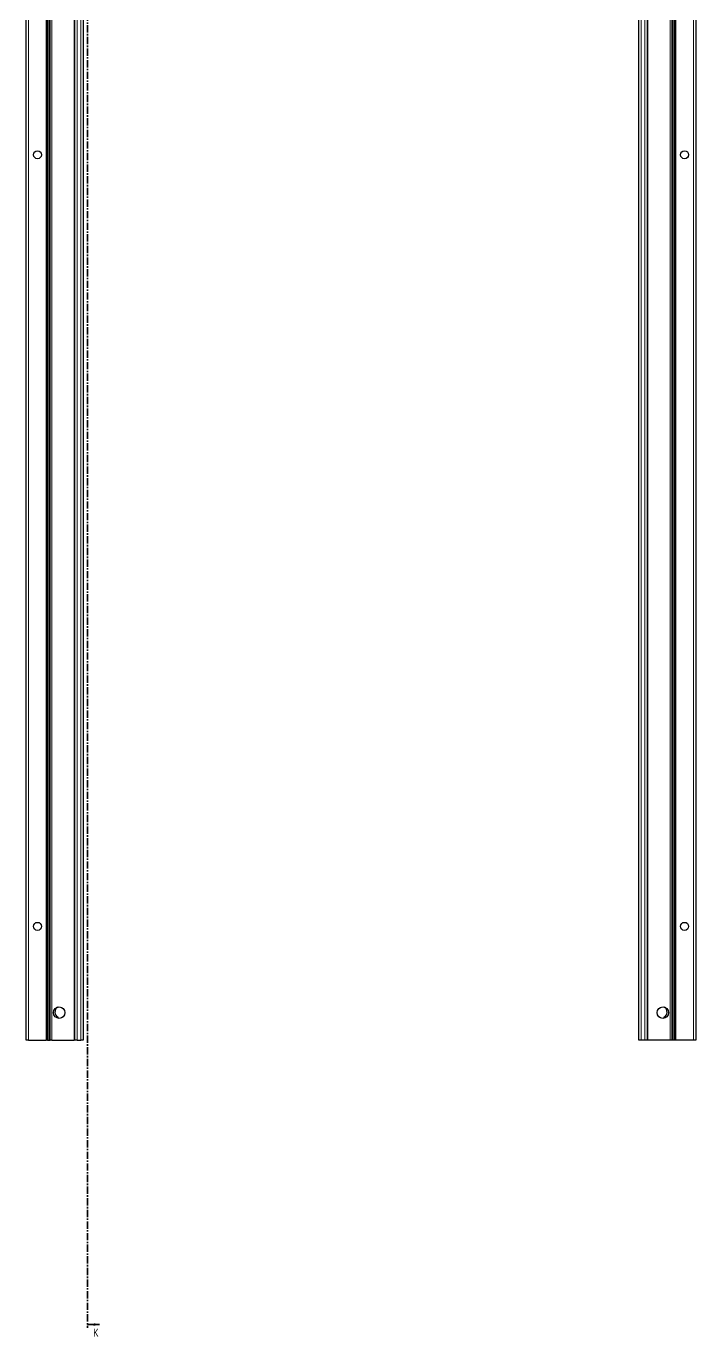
# Model space of a CAD drawing. Header units: millimetres. Extents: x -250 to 5625, y -1847 to 1592.
# Drawn here: x 2080 to 2665, y -1266 to -119 of the extents above; entities that cross this region are included whole.
import ezdxf

# ---------------------------------------------------------------- set-up
doc = ezdxf.new("R2010")
doc.units = ezdxf.units.MM
doc.linetypes.add('CENTER', pattern=[10.16, 6.35, -1.27, 1.27, -1.27])
doc.styles.add('SLDTEXTSTYLE0', font='TXT', dxfattribs={"width": 0.75})

msp = doc.modelspace()

# ---------------------------------------------------------------- linework, layer by layer
at = {"color": 7, "linetype": 'CENTER', "lineweight": 35}
msp.add_line((2133.49, 1344.64), (2133.49, -1258.12), dxfattribs=at)
at = {"color": 7, "linetype": 'Continuous', "lineweight": 25}
for p, q in [((2080.06, -1006.24), (2080.06, 1092.76)), ((2099.85, 1092.76), (2099.85, -1006.24)), ((2099.88, 1092.76), (2099.88, -1006.24)), ((2122.56, -1006.24), (2122.56, 1092.76)), ((2129.76, 1092.76), (2129.76, -1006.24)), ((2615.76, -1006.24), (2615.76, 1092.76)), ((2622.96, 1092.76), (2622.96, -1006.24)), ((2645.63, -1006.24), (2645.63, 1092.76)), ((2645.66, -1006.24), (2645.66, 1092.76)), ((2665.46, 1092.76), (2665.46, -1006.24)), ((2098.06, -130.99), (2098.06, -82.49)), ((2647.46, -82.49), (2647.46, -130.99)), ((2098.12, -131.1), (2098.06, -130.99)), ((2098.06, -130.99), (2098.06, -132.49)), ((2098.06, -132.49), (2098.12, -132.39)), ((2098.06, -180.99), (2098.06, -132.49)), ((2098.12, -132.39), (2098.12, -131.1)), ((2647.46, -130.99), (2647.39, -131.1)), ((2647.39, -131.1), (2647.39, -132.39)), ((2647.39, -132.39), (2647.46, -132.49)), ((2647.46, -132.49), (2647.46, -130.99)), ((2647.46, -132.49), (2647.46, -180.99)), ((2098.12, -181.1), (2098.06, -180.99)), ((2098.06, -180.99), (2098.06, -182.49)), ((2098.06, -182.49), (2098.12, -182.39)), ((2098.06, -230.99), (2098.06, -182.49)), ((2098.12, -182.39), (2098.12, -181.1)), ((2647.46, -180.99), (2647.39, -181.1)), ((2647.39, -181.1), (2647.39, -182.39)), ((2647.39, -182.39), (2647.46, -182.49)), ((2647.46, -182.49), (2647.46, -180.99)), ((2647.46, -182.49), (2647.46, -230.99)), ((2098.12, -231.1), (2098.06, -230.99)), ((2098.06, -230.99), (2098.06, -232.49)), ((2098.06, -232.49), (2098.12, -232.39)), ((2098.06, -280.99), (2098.06, -232.49)), ((2098.12, -232.39), (2098.12, -231.1)), ((2647.46, -230.99), (2647.39, -231.1)), ((2647.39, -231.1), (2647.39, -232.39)), ((2647.39, -232.39), (2647.46, -232.49)), ((2647.46, -232.49), (2647.46, -230.99)), ((2647.46, -232.49), (2647.46, -280.99)), ((2098.12, -281.1), (2098.06, -280.99)), ((2098.06, -280.99), (2098.06, -282.49)), ((2098.06, -282.49), (2098.12, -282.39)), ((2098.06, -330.99), (2098.06, -282.49)), ((2098.12, -282.39), (2098.12, -281.1)), ((2647.46, -280.99), (2647.39, -281.1)), ((2647.39, -281.1), (2647.39, -282.39)), ((2647.39, -282.39), (2647.46, -282.49)), ((2647.46, -282.49), (2647.46, -280.99)), ((2647.46, -282.49), (2647.46, -330.99)), ((2098.12, -331.1), (2098.06, -330.99)), ((2098.06, -330.99), (2098.06, -332.49)), ((2098.06, -332.49), (2098.12, -332.39)), ((2098.06, -380.99), (2098.06, -332.49)), ((2098.12, -332.39), (2098.12, -331.1)), ((2647.46, -330.99), (2647.39, -331.1)), ((2647.39, -331.1), (2647.39, -332.39)), ((2647.39, -332.39), (2647.46, -332.49)), ((2647.46, -332.49), (2647.46, -330.99)), ((2647.46, -332.49), (2647.46, -380.99)), ((2098.12, -381.1), (2098.06, -380.99)), ((2098.06, -380.99), (2098.06, -382.49)), ((2098.06, -382.49), (2098.12, -382.39)), ((2098.06, -430.99), (2098.06, -382.49)), ((2098.12, -382.39), (2098.12, -381.1)), ((2647.46, -380.99), (2647.39, -381.1)), ((2647.39, -381.1), (2647.39, -382.39)), ((2647.39, -382.39), (2647.46, -382.49)), ((2647.46, -382.49), (2647.46, -380.99)), ((2647.46, -382.49), (2647.46, -430.99)), ((2098.12, -431.1), (2098.06, -430.99)), ((2098.06, -430.99), (2098.06, -432.49)), ((2098.06, -432.49), (2098.12, -432.39)), ((2098.06, -480.99), (2098.06, -432.49)), ((2098.12, -432.39), (2098.12, -431.1)), ((2647.46, -430.99), (2647.39, -431.1)), ((2647.39, -431.1), (2647.39, -432.39)), ((2647.39, -432.39), (2647.46, -432.49)), ((2647.46, -432.49), (2647.46, -430.99)), ((2647.46, -432.49), (2647.46, -480.99)), ((2098.12, -481.1), (2098.06, -480.99)), ((2098.06, -480.99), (2098.06, -482.49)), ((2098.12, -482.39), (2098.12, -481.1)), ((2647.46, -480.99), (2647.39, -481.1)), ((2647.39, -481.1), (2647.39, -482.39)), ((2647.46, -482.49), (2647.46, -480.99)), ((2098.06, -482.49), (2098.12, -482.39)), ((2098.06, -530.99), (2098.06, -482.49)), ((2647.39, -482.39), (2647.46, -482.49)), ((2647.46, -482.49), (2647.46, -530.99)), ((2098.12, -531.1), (2098.06, -530.99)), ((2098.06, -530.99), (2098.06, -532.49)), ((2098.06, -532.49), (2098.12, -532.39)), ((2098.06, -580.99), (2098.06, -532.49)), ((2098.12, -532.39), (2098.12, -531.1)), ((2647.46, -530.99), (2647.39, -531.1)), ((2647.39, -531.1), (2647.39, -532.39)), ((2647.39, -532.39), (2647.46, -532.49)), ((2647.46, -532.49), (2647.46, -530.99)), ((2647.46, -532.49), (2647.46, -580.99)), ((2098.12, -581.1), (2098.06, -580.99)), ((2098.06, -580.99), (2098.06, -582.49)), ((2098.06, -582.49), (2098.12, -582.39)), ((2098.06, -630.99), (2098.06, -582.49)), ((2098.12, -582.39), (2098.12, -581.1)), ((2647.46, -580.99), (2647.39, -581.1)), ((2647.39, -581.1), (2647.39, -582.39)), ((2647.39, -582.39), (2647.46, -582.49)), ((2647.46, -582.49), (2647.46, -580.99)), ((2647.46, -582.49), (2647.46, -630.99)), ((2098.12, -631.1), (2098.06, -630.99)), ((2098.06, -630.99), (2098.06, -632.49)), ((2098.06, -632.49), (2098.12, -632.39)), ((2098.06, -680.99), (2098.06, -632.49)), ((2098.12, -632.39), (2098.12, -631.1)), ((2647.46, -630.99), (2647.39, -631.1)), ((2647.39, -631.1), (2647.39, -632.39)), ((2647.39, -632.39), (2647.46, -632.49)), ((2647.46, -632.49), (2647.46, -630.99)), ((2647.46, -632.49), (2647.46, -680.99)), ((2098.12, -681.1), (2098.06, -680.99)), ((2098.06, -680.99), (2098.06, -682.49)), ((2098.06, -682.49), (2098.12, -682.39)), ((2098.06, -730.99), (2098.06, -682.49)), ((2098.12, -682.39), (2098.12, -681.1)), ((2647.46, -680.99), (2647.39, -681.1)), ((2647.39, -681.1), (2647.39, -682.39)), ((2647.39, -682.39), (2647.46, -682.49)), ((2647.46, -682.49), (2647.46, -680.99)), ((2647.46, -682.49), (2647.46, -730.99)), ((2098.12, -731.1), (2098.06, -730.99)), ((2098.06, -730.99), (2098.06, -732.49)), ((2098.06, -732.49), (2098.12, -732.39)), ((2098.06, -780.99), (2098.06, -732.49)), ((2098.12, -732.39), (2098.12, -731.1)), ((2647.46, -730.99), (2647.39, -731.1)), ((2647.39, -731.1), (2647.39, -732.39)), ((2647.39, -732.39), (2647.46, -732.49)), ((2647.46, -732.49), (2647.46, -730.99)), ((2647.46, -732.49), (2647.46, -780.99)), ((2098.12, -781.1), (2098.06, -780.99)), ((2098.06, -780.99), (2098.06, -782.49)), ((2098.06, -782.49), (2098.12, -782.39)), ((2098.06, -830.99), (2098.06, -782.49)), ((2098.12, -782.39), (2098.12, -781.1)), ((2647.46, -780.99), (2647.39, -781.1)), ((2647.39, -781.1), (2647.39, -782.39)), ((2647.39, -782.39), (2647.46, -782.49)), ((2647.46, -782.49), (2647.46, -780.99)), ((2647.46, -782.49), (2647.46, -830.99)), ((2098.12, -831.1), (2098.06, -830.99)), ((2098.06, -830.99), (2098.06, -832.49)), ((2098.06, -832.49), (2098.12, -832.39)), ((2098.06, -880.99), (2098.06, -832.49)), ((2098.12, -832.39), (2098.12, -831.1)), ((2647.46, -830.99), (2647.39, -831.1)), ((2647.39, -831.1), (2647.39, -832.39)), ((2647.39, -832.39), (2647.46, -832.49)), ((2647.46, -832.49), (2647.46, -830.99)), ((2647.46, -832.49), (2647.46, -880.99)), ((2098.12, -881.1), (2098.06, -880.99)), ((2098.06, -880.99), (2098.06, -882.49)), ((2098.06, -882.49), (2098.12, -882.39)), ((2098.06, -930.99), (2098.06, -882.49)), ((2098.12, -882.39), (2098.12, -881.1)), ((2647.46, -880.99), (2647.39, -881.1)), ((2647.39, -881.1), (2647.39, -882.39)), ((2647.39, -882.39), (2647.46, -882.49)), ((2647.46, -882.49), (2647.46, -880.99)), ((2647.46, -882.49), (2647.46, -930.99)), ((2098.12, -931.1), (2098.06, -930.99)), ((2098.06, -930.99), (2098.06, -932.49)), ((2098.06, -932.49), (2098.12, -932.39)), ((2098.06, -980.99), (2098.06, -932.49)), ((2098.12, -932.39), (2098.12, -931.1)), ((2647.46, -930.99), (2647.39, -931.1)), ((2647.39, -931.1), (2647.39, -932.39)), ((2647.39, -932.39), (2647.46, -932.49)), ((2647.46, -932.49), (2647.46, -930.99)), ((2647.46, -932.49), (2647.46, -980.99)), ((2098.12, -981.1), (2098.06, -980.99)), ((2098.06, -980.99), (2098.06, -982.49)), ((2098.06, -982.49), (2098.12, -982.39)), ((2098.06, -1006.24), (2098.06, -982.49)), ((2098.12, -982.39), (2098.12, -981.1)), ((2647.46, -980.99), (2647.39, -981.1)), ((2647.39, -981.1), (2647.39, -982.39)), ((2647.39, -982.39), (2647.46, -982.49)), ((2647.46, -982.49), (2647.46, -980.99)), ((2647.46, -982.49), (2647.46, -1006.24)), ((2108.11, -987.18), (2108.11, -986.77)), ((2637.41, -986.77), (2637.41, -987.18)), ((2082.06, -1006.24), (2080.06, -1006.24)), ((2082.06, -1006.24), (2097.41, -1006.24)), ((2098.06, -1006.24), (2097.41, -1006.24)), ((2098.64, -1006.24), (2098.06, -1006.24)), ((2098.64, -1006.24), (2099.85, -1006.24)), ((2099.85, -1006.24), (2099.88, -1006.24)), ((2099.88, -1006.24), (2101.09, -1006.24)), ((2102.5, -1006.24), (2101.09, -1006.24)), ((2102.5, -1006.24), (2121.91, -1006.24)), ((2122.56, -1006.24), (2121.91, -1006.24)), ((2124.56, -1006.24), (2122.56, -1006.24)), ((2124.56, -1006.24), (2127.76, -1006.24)), ((2129.76, -1006.24), (2127.76, -1006.24)), ((2617.76, -1006.24), (2615.76, -1006.24)), ((2620.96, -1006.24), (2617.76, -1006.24)), ((2622.96, -1006.24), (2620.96, -1006.24)), ((2623.61, -1006.24), (2622.96, -1006.24)), ((2643.01, -1006.24), (2623.61, -1006.24)), ((2644.42, -1006.24), (2643.01, -1006.24)), ((2645.63, -1006.24), (2644.42, -1006.24)), ((2645.66, -1006.24), (2645.63, -1006.24)), ((2646.87, -1006.24), (2645.66, -1006.24)), ((2647.46, -1006.24), (2646.87, -1006.24)), ((2648.11, -1006.24), (2647.46, -1006.24)), ((2663.46, -1006.24), (2648.11, -1006.24)), ((2665.46, -1006.24), (2663.46, -1006.24))]:
    msp.add_line(p, q, dxfattribs=at)
at = {"color": 8, "linetype": 'Continuous', "lineweight": 18}
for p, q in [((2082.06, 1092.76), (2082.06, -1006.24)), ((2097.41, -1006.24), (2097.41, 1092.76)), ((2098.64, 1092.76), (2098.64, -1006.24)), ((2101.09, -1006.24), (2101.09, 1092.76)), ((2102.5, 1092.76), (2102.5, -1006.24)), ((2121.91, -1006.24), (2121.91, 1092.76)), ((2124.56, 1092.76), (2124.56, -1006.24)), ((2127.76, -1006.24), (2127.76, 1092.76)), ((2617.76, 1092.76), (2617.76, -1006.24)), ((2620.96, -1006.24), (2620.96, 1092.76)), ((2623.61, 1092.76), (2623.61, -1006.24)), ((2643.01, -1006.24), (2643.01, 1092.76)), ((2644.42, 1092.76), (2644.42, -1006.24)), ((2646.87, -1006.24), (2646.87, 1092.76)), ((2648.11, 1092.76), (2648.11, -1006.24)), ((2663.46, -1006.24), (2663.46, 1092.76))]:
    msp.add_line(p, q, dxfattribs=at)
at = {"color": 7, "linetype": 'Continuous', "lineweight": 35}
msp.add_line((2144.13, -1255.12), (2133.49, -1255.12), dxfattribs=at)
at = {"color": 7, "linetype": 'Continuous', "lineweight": 25}
for centre, radius in [((2089.91, -231.74), 3.5), ((2655.61, -231.74), 3.5), ((2089.91, -906.74), 3.5), ((2655.61, -906.74), 3.5), ((2108.91, -982.24), 5), ((2636.61, -982.24), 5)]:
    msp.add_circle(centre, radius, dxfattribs=at)
for centre, radius, start, end in [((2110.41, -981.74), 5.25, 126.18914, 240.85926), ((2635.11, -981.74), 5.25, 299.14074, 53.81086), ((2107.61, -986.77), 0.5, 0, 60.85926), ((2637.91, -986.77), 0.5, 119.14074, 180)]:
    msp.add_arc(centre, radius, start, end, dxfattribs=at)
at = {"color": 7, "linetype": 'Continuous', "lineweight": 35}
msp.add_solid([(2133.49, -1255.12), (2140.49, -1256.24), (2140.49, -1254)], dxfattribs=at)

# ---------------------------------------------------------------- texts
at = {"color": 7, "linetype": 'Continuous', "insert": (2138.62, -1258.82), "char_height": 7, "attachment_point": 1, "style": 'SLDTEXTSTYLE0'}
msp.add_mtext('K', dxfattribs=at)

doc.saveas('drawing.dxf')
